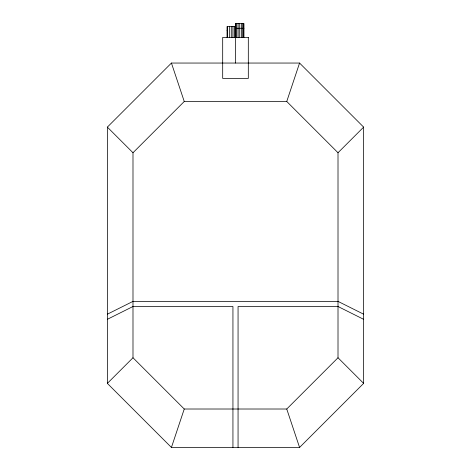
<?xml version="1.0" encoding="UTF-8"?>
<svg xmlns="http://www.w3.org/2000/svg" width="471" height="471" viewBox="0 0 471 471"><rect width="100%" height="100%" fill="white"/><g stroke="black" fill="none" stroke-linecap="round" stroke-linejoin="round"><path stroke-width="0.71" d="M171.432 447.45L107.364 383.382L107.364 127.117L171.432 63.049L299.568 63.049L363.636 127.117L363.636 383.382L299.568 447.45L171.432 447.45L184.249 409.011L132.993 357.754L132.993 152.739L184.249 101.489L286.751 101.489L338.007 152.739L338.007 357.754L286.751 409.011L184.249 409.011M286.751 101.489L299.568 63.049M107.364 383.382L132.993 357.754M338.007 152.739L363.636 127.117M107.364 314.192L132.993 301.375L338.007 301.375L363.636 314.192M107.364 319.314L132.993 306.503L232.939 306.503L232.939 447.45M235.5 26.57L227.051 26.57L227.051 37.421M235.5 28.278L243.949 28.278M227.051 30.697L227.369 30.697M363.636 319.314L338.007 306.503L238.061 306.503L238.061 447.45M107.364 127.117L132.993 152.739M338.007 357.754L363.636 383.382M171.432 63.049L184.249 101.489M286.751 409.011L299.568 447.45M243.949 37.421L243.949 23.55L235.5 23.55L235.5 63.049M243.631 23.55L243.631 37.421M242.712 23.55L242.712 37.421M241.34 23.55L241.34 37.421M239.727 23.55L239.727 37.421M238.108 23.55L238.108 37.421M236.736 23.55L236.736 37.421M235.824 23.55L235.824 37.421M235.182 26.57L235.182 37.421M234.27 26.57L234.27 37.421M232.898 26.57L232.898 37.421M231.279 26.57L231.279 37.421M229.66 26.57L229.66 37.421M227.375 26.57L227.375 37.421M248.311 37.421L222.689 37.421L222.689 78.421L248.311 78.421L248.311 37.421"/></g></svg>
